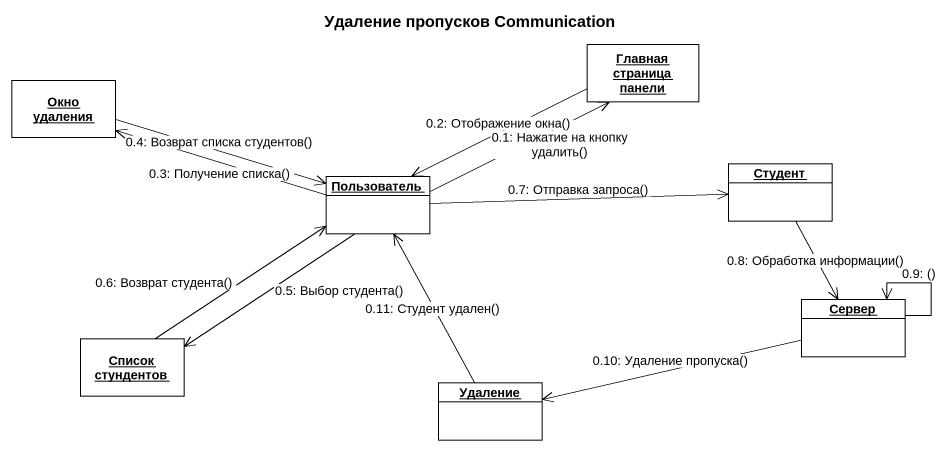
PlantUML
@startuml
title Удаление пропусков Communication
hide circle
hide empty members
object "Окно удаления" as Окно_удаления
object "Главная страница панели" as Главная_страница_панели
object Пользователь
object Студент
object "Список стундентов" as Список_стундентов
object Сервер
object Удаление
Пользователь -right-> Главная_страница_панели : 0.1: Нажатие на кнопку удалить()
Главная_страница_панели -left-> Пользователь : 0.2: Отображение окна()
Пользователь -left-> Окно_удаления : 0.3: Получение списка()
Окно_удаления -right-> Пользователь : 0.4: Возврат списка студентов()
Пользователь --> Список_стундентов : 0.5: Выбор студента()
Список_стундентов -up-> Пользователь : 0.6: Возврат студента()
Пользователь -right-> Студент : 0.7: Отправка запроса()
Студент --> Сервер : 0.8: Обработка информации()
Сервер --> Сервер : 0.9: ()
Сервер -left-> Удаление : 0.10: Удаление пропуска()
Удаление -up-> Пользователь : 0.11: Студент удален()
@enduml
